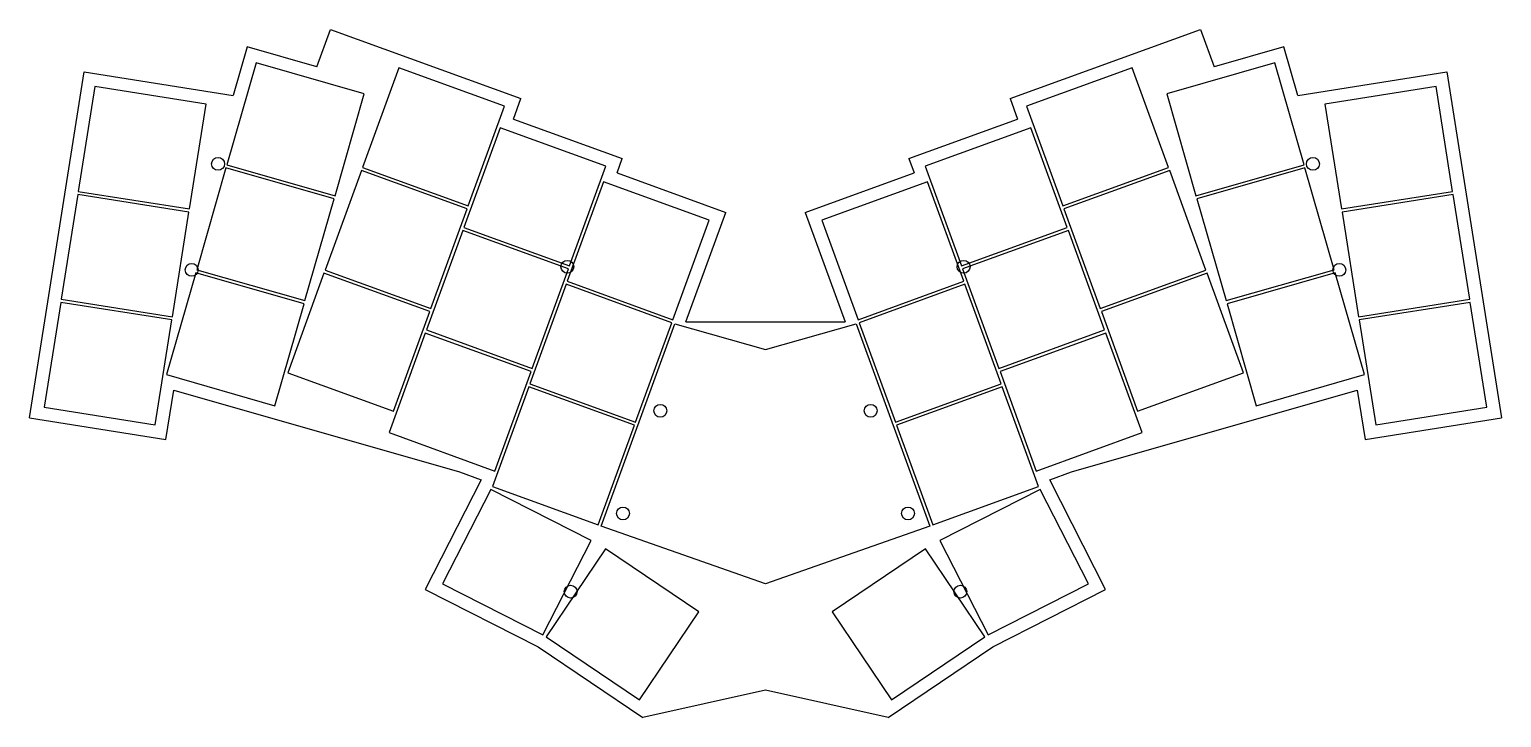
# Model space of a CAD drawing. Header units: millimetres. Extents: x 48 to 277, y -183 to -76.
import ezdxf

# ---------------------------------------------------------------- set-up
doc = ezdxf.new("R2010")
doc.units = ezdxf.units.MM

msp = doc.modelspace()

# ---------------------------------------------------------------- linework, layer by layer
for p, q in [((92.27, -81.99), (94.4, -76.16)), ((94.4, -76.16), (124, -86.93)), ((200.1, -86.93), (229.7, -76.16)), ((229.7, -76.16), (231.82, -81.99)), ((81.44, -78.88), (79.26, -86.46)), ((92.27, -81.99), (81.44, -78.88)), ((242.66, -78.88), (231.82, -81.99)), ((244.83, -86.46), (242.66, -78.88)), ((82.81, -81.36), (78.26, -97.22)), ((99.63, -86.18), (82.81, -81.36)), ((104.99, -82.14), (99.35, -97.65)), ((121.43, -88.13), (104.99, -82.14)), ((219.1, -82.14), (202.66, -88.13)), ((224.75, -97.65), (219.1, -82.14)), ((241.29, -81.36), (224.46, -86.18)), ((245.83, -97.22), (241.29, -81.36)), ((47.55, -136.61), (56.07, -82.78)), ((56.07, -82.78), (79.26, -86.46)), ((244.83, -86.46), (268.02, -82.78)), ((268.02, -82.78), (276.55, -136.61)), ((57.73, -85.07), (55.15, -101.37)), ((75.02, -87.81), (57.73, -85.07)), ((95.08, -102.04), (99.63, -86.18)), ((122.84, -90.11), (124, -86.93)), ((200.1, -86.93), (201.25, -90.11)), ((224.46, -86.18), (229.01, -102.04)), ((266.36, -85.07), (249.07, -87.81)), ((268.94, -101.37), (266.36, -85.07)), ((72.44, -104.11), (75.02, -87.81)), ((115.79, -103.63), (121.43, -88.13)), ((202.66, -88.13), (208.3, -103.63)), ((249.07, -87.81), (251.65, -104.11)), ((120.75, -91.47), (115.11, -106.98)), ((137.19, -97.46), (120.75, -91.47)), ((122.84, -90.11), (139.76, -96.26)), ((184.34, -96.26), (201.25, -90.11)), ((203.34, -91.47), (186.9, -97.46)), ((208.99, -106.98), (203.34, -91.47)), ((78.12, -97.7), (73.57, -113.56)), ((94.94, -102.52), (78.12, -97.7)), ((78.26, -97.22), (95.08, -102.04)), ((99.18, -98.12), (93.53, -113.62)), ((115.62, -104.1), (99.18, -98.12)), ((99.35, -97.65), (115.79, -103.63)), ((131.55, -112.96), (137.19, -97.46)), ((138.95, -98.49), (139.76, -96.26)), ((184.34, -96.26), (185.15, -98.49)), ((186.9, -97.46), (192.54, -112.96)), ((208.3, -103.63), (224.75, -97.65)), ((224.92, -98.12), (208.47, -104.1)), ((230.56, -113.62), (224.92, -98.12)), ((229.01, -102.04), (245.83, -97.22)), ((245.97, -97.7), (229.15, -102.52)), ((250.52, -113.56), (245.97, -97.7)), ((136.85, -99.86), (131.21, -115.36)), ((153.3, -105.84), (136.85, -99.86)), ((138.95, -98.49), (155.86, -104.65)), ((168.23, -104.65), (185.15, -98.49)), ((187.24, -99.86), (170.8, -105.84)), ((192.88, -115.36), (187.24, -99.86)), ((55.07, -101.86), (52.49, -118.16)), ((72.36, -104.6), (55.07, -101.86)), ((55.15, -101.37), (72.44, -104.11)), ((90.4, -118.38), (94.94, -102.52)), ((229.15, -102.52), (233.7, -118.38)), ((251.65, -104.11), (268.94, -101.37)), ((269.02, -101.86), (251.73, -104.6)), ((271.6, -118.16), (269.02, -101.86)), ((69.78, -120.9), (72.36, -104.6)), ((109.98, -119.61), (115.62, -104.1)), ((149.66, -121.67), (155.86, -104.65)), ((168.23, -104.65), (174.43, -121.67)), ((208.47, -104.1), (214.12, -119.61)), ((251.73, -104.6), (254.31, -120.9)), ((114.94, -107.45), (109.29, -122.95)), ((131.38, -113.43), (114.94, -107.45)), ((115.11, -106.98), (131.55, -112.96)), ((147.65, -121.35), (153.3, -105.84)), ((170.8, -105.84), (176.44, -121.35)), ((192.54, -112.96), (208.99, -106.98)), ((209.16, -107.45), (192.71, -113.43)), ((214.8, -122.95), (209.16, -107.45)), ((73.44, -114.04), (68.89, -129.9)), ((90.26, -118.86), (73.44, -114.04)), ((73.57, -113.56), (90.4, -118.38)), ((93.36, -114.09), (87.72, -129.6)), ((109.81, -120.08), (93.36, -114.09)), ((93.53, -113.62), (109.98, -119.61)), ((125.74, -128.94), (131.38, -113.43)), ((192.71, -113.43), (198.36, -128.94)), ((214.12, -119.61), (230.56, -113.62)), ((230.73, -114.09), (214.29, -120.08)), ((236.38, -129.6), (230.73, -114.09)), ((233.7, -118.38), (250.52, -113.56)), ((250.66, -114.04), (233.84, -118.86)), ((255.21, -129.9), (250.66, -114.04)), ((131.04, -115.83), (125.39, -131.34)), ((147.48, -121.82), (131.04, -115.83)), ((131.21, -115.36), (147.65, -121.35)), ((176.44, -121.35), (192.88, -115.36)), ((193.06, -115.83), (176.61, -121.82)), ((198.7, -131.34), (193.06, -115.83)), ((52.42, -118.65), (49.83, -134.95)), ((69.7, -121.39), (52.42, -118.65)), ((52.49, -118.16), (69.78, -120.9)), ((85.71, -134.73), (90.26, -118.86)), ((233.84, -118.86), (238.38, -134.73)), ((254.31, -120.9), (271.6, -118.16)), ((271.68, -118.65), (254.39, -121.39)), ((274.26, -134.95), (271.68, -118.65)), ((104.16, -135.58), (109.81, -120.08)), ((214.29, -120.08), (219.93, -135.58)), ((67.12, -137.69), (69.7, -121.39)), ((109.12, -123.42), (103.48, -138.93)), ((125.57, -129.41), (109.12, -123.42)), ((109.29, -122.95), (125.74, -128.94)), ((136.49, -153.47), (147.95, -121.99)), ((141.84, -137.32), (147.48, -121.82)), ((147.95, -121.99), (162.05, -125.99)), ((149.66, -121.67), (174.43, -121.67)), ((162.05, -125.99), (176.14, -121.99)), ((176.14, -121.99), (187.6, -153.47)), ((176.61, -121.82), (182.25, -137.32)), ((198.36, -128.94), (214.8, -122.95)), ((214.97, -123.42), (198.53, -129.41)), ((220.62, -138.93), (214.97, -123.42)), ((254.39, -121.39), (256.97, -137.69)), ((68.89, -129.9), (85.71, -134.73)), ((87.72, -129.6), (104.16, -135.58)), ((119.92, -144.91), (125.57, -129.41)), ((198.53, -129.41), (204.17, -144.91)), ((219.93, -135.58), (236.38, -129.6)), ((238.38, -134.73), (255.21, -129.9)), ((68.78, -139.98), (70, -132.3)), ((70, -132.3), (114.44, -145.04)), ((125.22, -131.81), (119.58, -147.31)), ((141.67, -137.79), (125.22, -131.81)), ((125.39, -131.34), (141.84, -137.32)), ((182.25, -137.32), (198.7, -131.34)), ((198.87, -131.81), (182.43, -137.79)), ((204.51, -147.31), (198.87, -131.81)), ((209.65, -145.04), (254.1, -132.3)), ((254.1, -132.3), (255.31, -139.98)), ((49.83, -134.95), (67.12, -137.69)), ((256.97, -137.69), (274.26, -134.95)), ((47.55, -136.61), (68.78, -139.98)), ((255.31, -139.98), (276.55, -136.61)), ((103.48, -138.93), (119.92, -144.91)), ((136.02, -153.3), (141.67, -137.79)), ((182.43, -137.79), (188.07, -153.3)), ((204.17, -144.91), (220.62, -138.93)), ((117.82, -146.29), (109.13, -163.35)), ((114.44, -145.04), (117.83, -146.28)), ((117.83, -146.28), (117.82, -146.29)), ((206.26, -146.28), (209.65, -145.04)), ((206.27, -146.29), (206.26, -146.28)), ((214.96, -163.35), (206.27, -146.29)), ((119.31, -147.78), (111.82, -162.48)), ((134.91, -155.72), (119.31, -147.78)), ((119.58, -147.31), (136.02, -153.3)), ((188.07, -153.3), (204.51, -147.31)), ((204.78, -147.78), (189.19, -155.72)), ((212.27, -162.48), (204.78, -147.78)), ((162.05, -162.47), (136.49, -153.47)), ((187.6, -153.47), (162.05, -162.47)), ((127.41, -170.42), (134.91, -155.72)), ((137.15, -157.04), (127.92, -170.72)), ((151.66, -166.83), (137.15, -157.04)), ((186.94, -157.04), (172.43, -166.83)), ((196.17, -170.72), (186.94, -157.04)), ((189.19, -155.72), (196.68, -170.42)), ((111.82, -162.48), (127.41, -170.42)), ((196.68, -170.42), (212.27, -162.48)), ((109.13, -163.35), (126.66, -172.28)), ((197.43, -172.28), (214.96, -163.35)), ((142.43, -180.51), (151.66, -166.83)), ((172.43, -166.83), (181.66, -180.51)), ((127.92, -170.72), (142.43, -180.51)), ((181.66, -180.51), (196.17, -170.72)), ((126.66, -172.28), (142.97, -183.28)), ((181.12, -183.28), (197.43, -172.28)), ((162.05, -179.03), (142.97, -183.28)), ((181.12, -183.28), (162.05, -179.03))]:
    msp.add_line(p, q)
for centre in [(76.89, -97.09), (247.2, -97.09), (131.23, -113.11), (192.86, -113.11), (72.78, -113.59), (251.31, -113.59), (145.68, -135.53), (178.41, -135.53), (139.87, -151.51), (184.22, -151.51), (131.73, -163.68), (192.36, -163.68)]:
    msp.add_circle(centre, 1)

doc.saveas('drawing.dxf')
